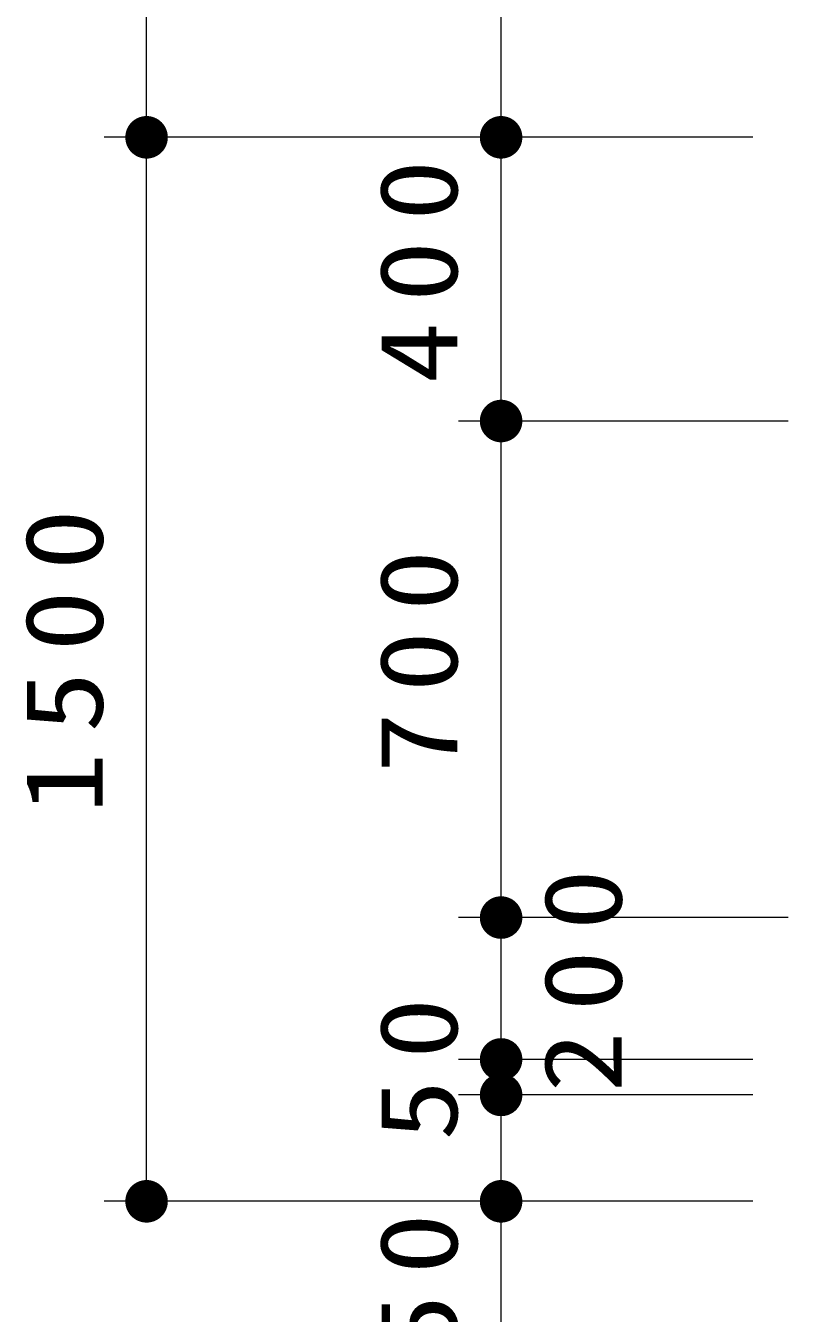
# Model space of a CAD drawing. Units: millimetres on the paper, scale 1:60. Extents: x -365 to 0, y 0 to 257.
# Drawn here: x -322.62 to -304.7, y 53.58 to 83.83 of the extents above; entities that cross this region are included whole.
import ezdxf

# ---------------------------------------------------------------- set-up
doc = ezdxf.new("R2010")
doc.units = ezdxf.units.MM
doc.layers.add('LY_1', color=7, linetype='Continuous', lineweight=13)
doc.styles.add('ＭＳ ゴシック', font='')
doc.styles.get('ＭＳ ゴシック').set_extended_font_data('MS Gothic')

# ---------------------------------------------------------------- blocks, each defined once
blk = doc.blocks.new('filled_dot')
at = {"color": 0, "linetype": 'Continuous', "lineweight": -2, "const_width": 1.25}
blk.add_lwpolyline([(-0.625, 0, 1), (0.625, 0, 1)], format="xyb", close=True, dxfattribs=at)

msp = doc.modelspace()

# ---------------------------------------------------------------- linework, layer by layer
at = {"layer": 'LY_1'}
for p, q in [((-319.781, 81.206), (-319.781, 126.206)), ((-311.448, 81.206), (-311.448, 120.706)), ((-305.531, 81.206), (-320.781, 81.206)), ((-305.531, 81.206), (-320.781, 81.206)), ((-319.781, 56.206), (-319.781, 81.206)), ((-311.448, 74.54), (-311.448, 81.206)), ((-304.698, 74.54), (-312.448, 74.54)), ((-311.448, 62.873), (-311.448, 74.54)), ((-304.698, 62.873), (-312.448, 62.873)), ((-311.448, 59.54), (-311.448, 62.873)), ((-311.448, 58.706), (-311.448, 61.551)), ((-305.531, 59.54), (-312.448, 59.54)), ((-305.531, 58.706), (-312.448, 58.706)), ((-311.448, 50.537), (-311.448, 58.706)), ((-305.531, 56.206), (-320.781, 56.206))]:
    msp.add_line(p, q, dxfattribs=at)

# ---------------------------------------------------------------- block references
at = {"layer": 'LY_1', "xscale": 0.4, "yscale": 0.4}
for p, rotation in [((-319.781, 81.206), 90), ((-319.781, 81.206), 270), ((-311.448, 81.206), 90), ((-311.448, 81.206), 270), ((-311.448, 74.54), 270), ((-311.448, 74.54), 90), ((-311.448, 62.873), 270), ((-311.448, 62.873), 90), ((-311.448, 59.54), 270), ((-311.448, 59.54), 90), ((-311.448, 58.706), 270), ((-311.448, 58.706), 90), ((-319.781, 56.206), 90), ((-311.448, 56.206), 90)]:
    msp.add_blockref('filled_dot', p, dxfattribs=dict(at, rotation=rotation))

# ---------------------------------------------------------------- texts
at = {"layer": 'LY_1', "char_height": 1.833, "rotation": 90, "style": 'ＭＳ ゴシック'}
for s, insert, attachment_point in [('\\T1.33;\\W1.15;400', (-312.448, 78.29), 8), ('\\T1.33;\\W1.15;1500', (-320.781, 69.127), 8), ('\\T1.33;\\W1.15;700', (-312.448, 69.123), 8), ('\\T1.33;\\W1.15;200', (-310.448, 61.623), 2), ('\\T1.34;\\W1.15;50', (-312.448, 59.551), 8), ('\\T1.33;\\W1.15;150', (-312.448, 53.537), 8)]:
    msp.add_mtext(s, dxfattribs=dict(at, insert=insert, attachment_point=attachment_point))

doc.saveas('drawing.dxf')
